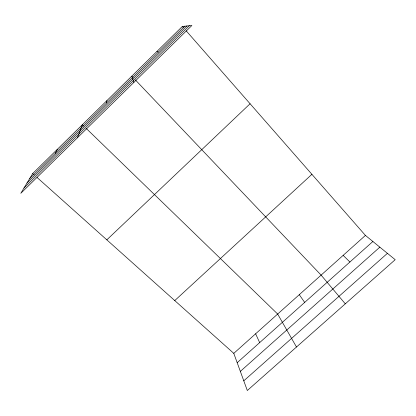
<?xml version="1.0" encoding="UTF-8"?>
<svg xmlns="http://www.w3.org/2000/svg" width="416" height="416" viewBox="0 0 416 416"><rect width="100%" height="100%" fill="white"/><g stroke="black" fill="none" stroke-linecap="round" stroke-linejoin="round"><path stroke-width="0.62" d="M106.579 102.96L106.943 100.573M77.423 137.764L82.394 124.706L83.782 126.058M55.302 153.338L57.392 149.282M32.687 173.56L20.8 193.31L191.89 25.48L182.359 26.452L32.687 173.56L34.138 174.855M29.754 178.438L184.704 26.213M26.988 183.03L186.919 25.984M23.951 188.074L189.353 25.735M106.824 239.84L250.084 103.756M174.756 300.581L311.906 174.32M233.787 353.361L365.425 235.409L395.2 259.683L247.307 390.52L233.787 353.361L37.04 177.45M237.182 362.69L372.882 241.488M240.344 371.379L379.839 247.161M243.781 380.832L387.416 253.339M156.926 51.454L158.345 52.109M86.102 128.305L277.664 314.044L296.488 347.012M343.158 255.362L349.908 262.002M133.12 77.563L131.789 76.159L133.884 82.378M135.346 79.898L321.11 275.116L345.301 303.831M182.359 26.452L183.212 27.425M186.191 30.826L365.425 235.409M299.281 294.674L304.668 302.411M255.616 333.798L259.667 342.602"/></g></svg>
